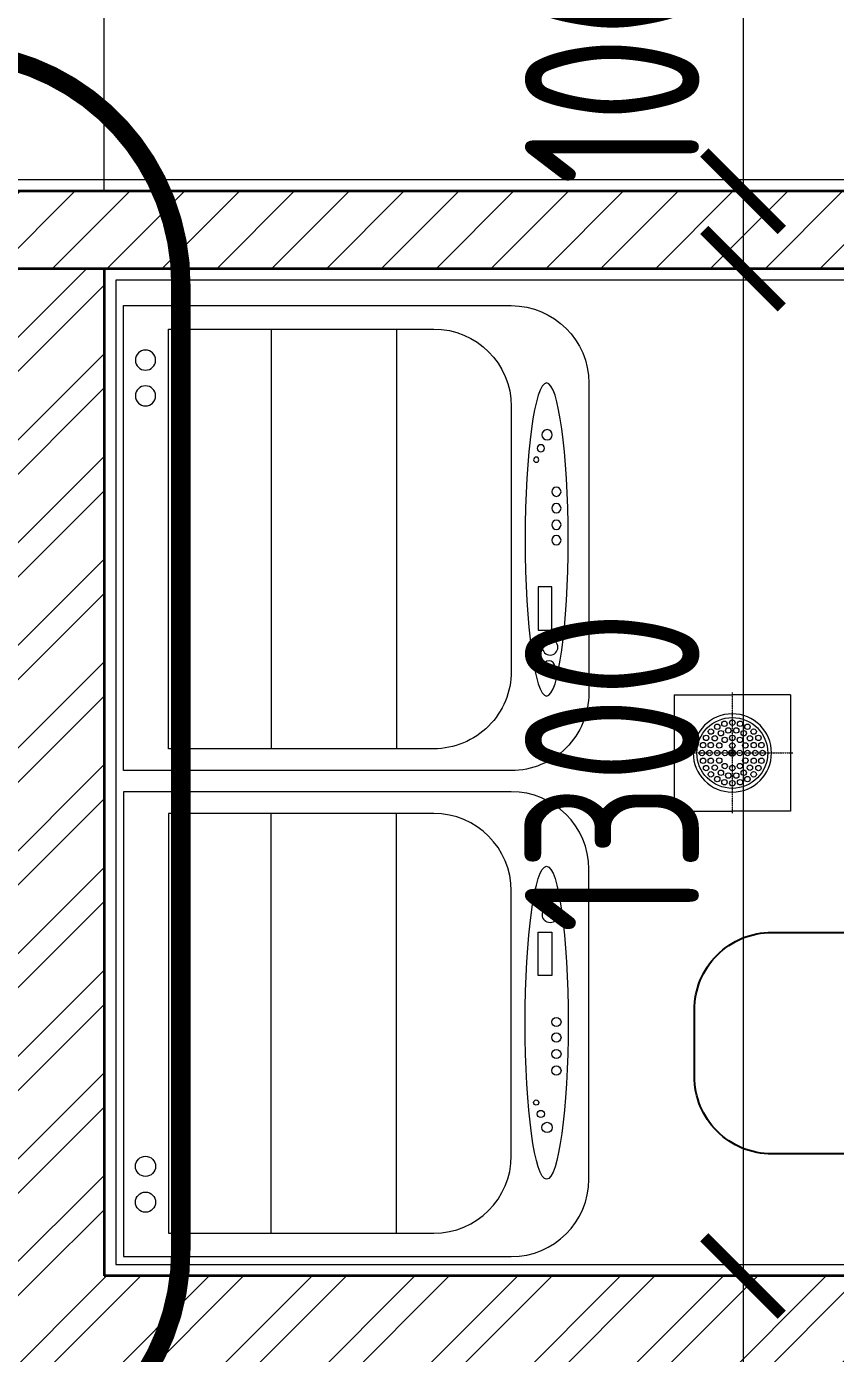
# Model space of a CAD drawing. Header units: millimetres. Extents: x -8913 to 62688, y -13000 to 43000.
# Drawn here: x 5350 to 6393, y 20600 to 22313 of the extents above; entities that cross this region are included whole.
import ezdxf
from ezdxf.enums import TextEntityAlignment as Align
from ezdxf.xclip import XClip

# ---------------------------------------------------------------- set-up
doc = ezdxf.new("R2010")
doc.units = ezdxf.units.MM
doc.header["$MEASUREMENT"] = 0
doc.header["$XCLIPFRAME"] = 0
doc.header["$PDMODE"] = 1
doc.linetypes.add('HIDDEN', pattern=[0.375, 0.25, -0.125])
doc.linetypes.add('HIDDEN2', pattern=[4.7625, 3.175, -1.5875])
for name, color, linetype, lineweight in [('07--DIM-2', 2, 'Continuous', 25), ('08--DETREF', 7, 'Continuous', 25), ('08--SECTREF-1', 2, 'Continuous', 25), ('08--SECTREF-2', 4, 'Continuous', 35), ('08--SPACENUMBER', 2, 'Continuous', 25), ('08--SPACEREF', 3, 'Continuous', 25), ('1735 X DT-5BR-GFP$0$F--BLOCKWALL-3--HOLLOW', 3, 'Continuous', 35), ('1735 X DT-5BR-GFP$0$F--BLOCKWALL-3--SOLID', 3, 'Continuous', 35), ('1735 X DT-5BR-GFP$0$F--BLOCKWALL-HATCH--HOLLOW', 251, 'Continuous', 13), ('1735 X DT-5BR-GFP$0$F--BLOCKWALL-HATCH--SOLID', 251, 'Continuous', 13), ('1735 X DT-5BR-GFP$0$M--PLASTER-0', 8, 'Continuous', 9), ('1735 X DT-5BR-GFP$0$N--FIXTURE-1', 9, 'Continuous', 18), ('1735 X DT-5BR-GFP-Ext$0$A-HATCH ID PAVING', 251, 'Continuous', 0), ('N--DRAINPOINT', 251, 'Continuous', 18), ('Z--X-REF', 7, 'Continuous', 0)]:
    doc.layers.add(name, color=color, linetype=linetype, lineweight=lineweight)
doc.layers.add('08--SPACENUMBER-1', color=8, linetype='Continuous')
doc.styles.add('ISO', font='isocp2.shx', dxfattribs={"width": 0.8})
doc.dimstyles.new('1-100_AR', dxfattribs={"dimtxt": 225, "dimasz": 100, "dimexe": 100, "dimexo": 100, "dimgap": 0, "dimtad": 0, "dimdec": 0, "dimzin": 12, "dimdsep": 46, "dimtxsty": 'ISO', "dimblk": 'ARCHTICK', "dimcen": 100, "dimdle": 100, "dimclrd": 8, "dimclre": 9, "dimclrt": 2, "dimadec": 0, "dimazin": 0, "dimtfac": 1, "dimtdec": 0, "dimtmove": 0, "dimatfit": 2, "dimldrblk": 'ARCHTICK', "dimfxl": 1, "dimtvp": 0.75, "dimtolj": 1, "dimtzin": 12, "dimlwd": 9, "dimlwe": 9, "dimarcsym": 0})

# ---------------------------------------------------------------- blocks, each defined once
blk = doc.blocks.new('1735 X DT-5BR-GFP$0$WM')
at = {"ltscale": 300}
for p, q in [((0, 0), (0, -0.5)), ((0.6, 0), (0, 0)), ((0.6, -0.5), (0.6, 0)), ((0.5719, -0.058), (0.0302, -0.058)), ((0.0302, -0.058), (0.0302, -0.4)), ((0.5719, -0.4), (0.5719, -0.058)), ((0.0302, -0.1902), (0.5719, -0.1902)), ((0.0302, -0.352), (0.5719, -0.352)), ((0.1302, -0.5), (0.4719, -0.5)), ((0.3629, -0.5347), (0.4189, -0.5347)), ((0.3629, -0.5521), (0.3629, -0.5347)), ((0.4189, -0.5347), (0.4189, -0.5521)), ((0.4189, -0.5521), (0.3629, -0.5521)), ((0.1, -0.6), (0.5, -0.6))]:
    blk.add_line(p, q, dxfattribs=at)
for centre, radius in [((0.0703, -0.0284), 0.013), ((0.1165, -0.0284), 0.013), ((0.1988, -0.5321), 0.00333), ((0.1667, -0.5461), 0.00667), ((0.1841, -0.5381), 0.00467), ((0.4409, -0.5501), 0.01), ((0.4656, -0.5487), 0.00733), ((0.2401, -0.5581), 0.006), ((0.2615, -0.5581), 0.006), ((0.2828, -0.5581), 0.006), ((0.3028, -0.5581), 0.006)]:
    blk.add_circle(centre, radius, dxfattribs=at)
for centre, start, end in [((0.1302, -0.4), 180, 270), ((0.4719, -0.4), 270, 0), ((0.1, -0.5), 180, 270), ((0.5, -0.5), 270, 0)]:
    blk.add_arc(centre, 0.1, start, end, dxfattribs=at)
blk.add_ellipse((0.3018, -0.5456), major_axis=(0.202, 0), ratio=0.137115, dxfattribs=at)
blk = doc.blocks.new('1735 X DT-5BR-GFP')
at = {"layer": '1735 X DT-5BR-GFP$0$F--BLOCKWALL-HATCH--HOLLOW'}
h = blk.add_hatch(dxfattribs=at)
h.set_pattern_fill('ANSI32', color=256, scale=250, style=0)
h.paths.add_polyline_path([(5450, 22000), (5250, 22000), (5250, 20700), (5450, 20700)])
h = blk.add_hatch(dxfattribs=at)
h.set_pattern_fill('ANSI32', color=256, scale=250, style=0)
h.paths.add_polyline_path([(7450, 19800), (7450, 21100), (7250, 21100), (7250, 20700), (3250, 20700), (3250, 20500), (7250, 20500), (7250, 19800)])
at = {"layer": '1735 X DT-5BR-GFP$0$F--BLOCKWALL-HATCH--SOLID'}
h = blk.add_hatch(dxfattribs=at)
h.set_pattern_fill('ANSI31', color=256, scale=400, style=0)
h.paths.add_polyline_path([(7250, 22100), (4150, 22100), (4150, 22000), (7250, 22000)])
at = {"layer": '1735 X DT-5BR-GFP$0$F--BLOCKWALL-3--HOLLOW'}
for p in [(5450, 22000), (7250, 20700)]:
    blk.add_line(p, (5450, 20700), dxfattribs=at)
at = {"layer": '1735 X DT-5BR-GFP$0$F--BLOCKWALL-3--SOLID'}
for p, q in [((7250, 22100), (4150, 22100)), ((7250, 22000), (4150, 22000))]:
    blk.add_line(p, q, dxfattribs=at)
at = {"layer": '1735 X DT-5BR-GFP$0$M--PLASTER-0'}
for points in [[(4150, 22115), (7235, 22115), (7235, 24235), (3265, 24235), (3265, 24075)], [(7250, 21900), (7235, 21900), (7235, 21985), (5465, 21985), (5465, 20715), (7235, 20715), (7235, 21100), (7250, 21100)]]:
    blk.add_lwpolyline(points, dxfattribs=at)
at = {"layer": '1735 X DT-5BR-GFP$0$N--FIXTURE-1', "zscale": 999.9999999999959}
for p, xscale, yscale, rotation in [((5475, 21952.3), -999.9999999999964, 999.9999999999964, 90.00000836003467), ((5475, 20725), 999.9999999999959, 999.9999999999959, 89.99999163996536)]:
    blk.add_blockref('1735 X DT-5BR-GFP$0$WM', p, dxfattribs=dict(at, xscale=xscale, yscale=yscale, rotation=rotation))
blk = doc.blocks.new('_ArchTick')
at = {"color": 0, "const_width": 0.15}
blk.add_lwpolyline([(-0.5, -0.5), (0.5, 0.5)], dxfattribs=at)
blk = doc.blocks.new('*D9')
at = {"layer": '07--DIM-2', "color": 8, "lineweight": 9, "transparency": 16777216}
blk.add_line((6273.8, 24350), (6273.8, 22000), dxfattribs=at)
at = {"layer": '07--DIM-2', "color": 9, "lineweight": 9, "transparency": 16777216}
for p, q in [((6250, 24250), (6173.8, 24250)), ((6250, 22100), (6173.8, 22100))]:
    blk.add_line(p, q, dxfattribs=at)
at = {"layer": 'Defpoints', "color": 0, "transparency": 16777216}
for p in [(6350, 24250), (6273.8, 22100), (6350, 22100)]:
    blk.add_point(p, dxfattribs=at)
at = {"layer": '07--DIM-2', "color": 8, "lineweight": 9, "transparency": 16777216, "xscale": 100, "yscale": 100, "zscale": 100}
for p, rotation in [((6273.8, 24250), 90), ((6273.8, 22100), 270)]:
    blk.add_blockref('_ArchTick', p, dxfattribs=dict(at, rotation=rotation))
at = {"layer": '07--DIM-2', "color": 2, "transparency": 16777216, "insert": (6105, 23175), "char_height": 225, "attachment_point": 5, "rotation": 90, "style": 'ISO'}
blk.add_mtext('\\A1;2150', dxfattribs=at)
blk = doc.blocks.new('*D10')
at = {"layer": '07--DIM-2', "color": 8, "lineweight": 9, "transparency": 16777216}
blk.add_line((6273.8, 22200), (6273.8, 21900), dxfattribs=at)
at = {"layer": '07--DIM-2', "color": 9, "lineweight": 9, "transparency": 16777216}
for p, q in [((6250, 22100), (6173.8, 22100)), ((6255.3, 22000), (6173.8, 22000))]:
    blk.add_line(p, q, dxfattribs=at)
at = {"layer": 'Defpoints', "color": 0, "transparency": 16777216}
for p in [(6350, 22100), (6273.8, 22000), (6355.3, 22000)]:
    blk.add_point(p, dxfattribs=at)
at = {"layer": '07--DIM-2', "color": 8, "lineweight": 9, "transparency": 16777216, "xscale": 100, "yscale": 100, "zscale": 100}
for p, rotation in [((6273.8, 22100), 90), ((6273.8, 22000), 270)]:
    blk.add_blockref('_ArchTick', p, dxfattribs=dict(at, rotation=rotation))
at = {"layer": '07--DIM-2', "color": 2, "transparency": 16777216, "insert": (6105.1, 22259.1), "char_height": 225, "attachment_point": 5, "rotation": 90, "style": 'ISO'}
blk.add_mtext('\\A1;100', dxfattribs=at)
blk = doc.blocks.new('*D11')
at = {"layer": '07--DIM-2', "color": 8, "lineweight": 9, "transparency": 16777216}
blk.add_line((6273.8, 22100), (6273.8, 20600), dxfattribs=at)
at = {"layer": '07--DIM-2', "color": 9, "lineweight": 9, "transparency": 16777216}
for p, q in [((6255.3, 22000), (6173.8, 22000)), ((6192.7, 20700), (6173.8, 20700))]:
    blk.add_line(p, q, dxfattribs=at)
at = {"layer": 'Defpoints', "color": 0, "transparency": 16777216}
for p in [(6355.3, 22000), (6273.8, 20700), (6292.7, 20700)]:
    blk.add_point(p, dxfattribs=at)
at = {"layer": '07--DIM-2', "color": 8, "lineweight": 9, "transparency": 16777216, "xscale": 100, "yscale": 100, "zscale": 100}
for p, rotation in [((6273.8, 22000), 90), ((6273.8, 20700), 270)]:
    blk.add_blockref('_ArchTick', p, dxfattribs=dict(at, rotation=rotation))
at = {"layer": '07--DIM-2', "color": 2, "transparency": 16777216, "insert": (6105.1, 21350), "char_height": 225, "attachment_point": 5, "rotation": 90, "style": 'ISO'}
blk.add_mtext('\\A1;1300', dxfattribs=at)
blk = doc.blocks.new('*D12')
at = {"layer": '07--DIM-2', "color": 8, "lineweight": 9, "transparency": 16777216}
blk.add_line((6273.8, 20800), (6273.8, 20400), dxfattribs=at)
at = {"layer": '07--DIM-2', "color": 9, "lineweight": 9, "transparency": 16777216}
for p, q in [((6192.7, 20700), (6173.8, 20700)), ((6257.9, 20500), (6173.8, 20500))]:
    blk.add_line(p, q, dxfattribs=at)
at = {"layer": 'Defpoints', "color": 0, "transparency": 16777216}
for p in [(6292.7, 20700), (6273.8, 20500), (6357.9, 20500)]:
    blk.add_point(p, dxfattribs=at)
at = {"layer": '07--DIM-2', "color": 8, "lineweight": 9, "transparency": 16777216, "xscale": 100, "yscale": 100, "zscale": 100}
for p, rotation in [((6273.8, 20700), 90), ((6273.8, 20500), 270)]:
    blk.add_blockref('_ArchTick', p, dxfattribs=dict(at, rotation=rotation))
at = {"layer": '07--DIM-2', "color": 2, "transparency": 16777216, "insert": (6105, 20269.5), "char_height": 225, "attachment_point": 5, "rotation": 90, "style": 'ISO'}
blk.add_mtext('\\A1;200', dxfattribs=at)
blk = doc.blocks.new('FGRTGR')
at = {"layer": '08--SPACENUMBER-1'}
blk.add_lwpolyline([(-400, 340.8), (400, 340.8, -0.414214), (500, 240.8), (500.2, 154.9, -0.414214), (400.2, 54.9), (-400, 54.9, -0.414214), (-500, 154.9), (-500, 240.8, -0.414214)], format="xyb", close=True, dxfattribs=at)
at = {"layer": '08--SPACENUMBER', "style": 'ISO', "width": 0.7, "flags": 4}
blk.add_attdef('01', text='', height=175, dxfattribs=at).set_placement((0.5, 212.4), align=Align.MIDDLE)
at = {"layer": '08--SPACEREF', "style": 'ISO', "width": 0.7, "flags": 4}
for p in [(1.4, 839.9), (1.4, 475)]:
    blk.add_attdef('S', text='', height=200, dxfattribs=at).set_placement(p, align=Align.CENTER)
blk = doc.blocks.new('*D192')
at = {"layer": '07--DIM-2', "color": 9, "lineweight": 9, "transparency": 16777216}
for p, q in [((5250, 22100), (5250, 22483.7)), ((5450, 22100), (5450, 22483.7))]:
    blk.add_line(p, q, dxfattribs=at)
at = {"layer": '07--DIM-2', "color": 8, "lineweight": 9, "transparency": 16777216}
for p, q in [((5150, 22383.7), (5450, 22383.7)), ((5450, 22383.7), (5878.7, 22383.7))]:
    blk.add_line(p, q, dxfattribs=at)
at = {"layer": 'Defpoints', "color": 0, "transparency": 16777216}
for p in [(5450, 22383.7), (5250, 22000), (5450, 22000)]:
    blk.add_point(p, dxfattribs=at)
at = {"layer": '07--DIM-2', "color": 8, "lineweight": 9, "transparency": 16777216, "xscale": 100, "yscale": 100, "zscale": 100, "rotation": 180}
blk.add_blockref('_ArchTick', (5250, 22383.7), dxfattribs=at)
at = {"layer": '07--DIM-2', "color": 8, "lineweight": 9, "transparency": 16777216, "xscale": 100, "yscale": 100, "zscale": 100}
blk.add_blockref('_ArchTick', (5450, 22383.7), dxfattribs=at)
at = {"layer": '07--DIM-2', "color": 2, "transparency": 16777216, "insert": (5714.4, 22552.5), "char_height": 225, "attachment_point": 5, "style": 'ISO'}
blk.add_mtext('\\A1;200', dxfattribs=at)
blk = doc.blocks.new('*D193')
at = {"layer": '07--DIM-2', "color": 9, "lineweight": 9, "transparency": 16777216}
for p, q in [((5450, 22100), (5450, 22483.7)), ((7250, 22200), (7250, 22483.7))]:
    blk.add_line(p, q, dxfattribs=at)
at = {"layer": '07--DIM-2', "color": 8, "lineweight": 9, "transparency": 16777216}
blk.add_line((5350, 22383.7), (7350, 22383.7), dxfattribs=at)
at = {"layer": 'Defpoints', "color": 0, "transparency": 16777216}
for p in [(7250, 22383.7), (7250, 22100), (5450, 22000)]:
    blk.add_point(p, dxfattribs=at)
at = {"layer": '07--DIM-2', "color": 8, "lineweight": 9, "transparency": 16777216, "xscale": 100, "yscale": 100, "zscale": 100, "rotation": 180}
blk.add_blockref('_ArchTick', (5450, 22383.7), dxfattribs=at)
at = {"layer": '07--DIM-2', "color": 8, "lineweight": 9, "transparency": 16777216, "xscale": 100, "yscale": 100, "zscale": 100}
blk.add_blockref('_ArchTick', (7250, 22383.7), dxfattribs=at)
at = {"layer": '07--DIM-2', "color": 2, "transparency": 16777216, "insert": (6350, 22552.4), "char_height": 225, "attachment_point": 5, "style": 'ISO'}
blk.add_mtext('\\A1;1800', dxfattribs=at)
blk = doc.blocks.new('*U208')
at = {"layer": '08--DETREF', "color": 251, "linetype": 'HIDDEN2', "ltscale": 100, "const_width": 35}
blk.add_lwpolyline([(-179276, 57557.9, -0.414214), (-179696, 57137.9), (-182667.5, 57137.9, -0.414214), (-183087.5, 57557.9), (-183087.5, 59302.9, -0.414214), (-182667.5, 59722.9), (-179696, 59722.9, -0.414214), (-179276, 59302.9)], format="xyb", close=True, dxfattribs=at)
at = {"layer": '08--SECTREF-1', "style": 'ISO', "width": 0.8, "flags": 4}
blk.add_attdef('DRG-NO', text='', height=250, dxfattribs=at).set_placement((-184474.3, 59953.7), align=Align.MIDDLE_CENTER)
at = {"layer": '08--SECTREF-2', "style": 'ISO', "width": 0.8, "flags": 4}
blk.add_attdef('SECTION', text='', height=350, dxfattribs=at).set_placement((-184474.3, 60374.4), align=Align.MIDDLE_CENTER)
blk = doc.blocks.new('1735 X DT-5BR-GFP-Ext')
at = {"layer": '1735 X DT-5BR-GFP-Ext$0$A-HATCH ID PAVING'}
h = blk.add_hatch(dxfattribs=at)
h.set_pattern_fill('AR-HBONE', color=253, scale=25)
h.paths.add_polyline_path([(2100, 19999.6), (3000, 19999.6), (3000, 24500), (7500, 24500), (7500, 22800), (10400, 22800), (15000, 22800), (15000, 6450), (10000, 6450), (10000, 5850), (7500, 5850), (7500, 8000), (3000, 8000), (2999.9, 15300), (2450, 15300), (2450, 16500), (3000, 16500), (3000, 18600), (2100, 18600)], flags=16)
h.paths.add_polyline_path([(1799.8, 23300), (200, 23300), (200, 14350), (1950, 14350), (1950, 6399.7), (6400, 6400), (6400, 200), (7350, 200), (9650, 200), (10000, 200), (10000, 4650), (15000, 4650), (15000, 299.8), (15500, 299.8), (15875, 299.9), (17450, 299.8), (17450, 1606.8), (16050, 1606.8), (16050, 23850), (8550, 23850), (8550, 25550), (2950, 25550), (2950, 26700), (2900, 26700), (2900, 26800), (2000, 26800), (2000, 26700), (2000, 26700), (1950, 26700), (1950, 23300.1)])
blk = doc.blocks.new('FD_150x150')
at = {"layer": 'N--DRAINPOINT', "ltscale": 5}
for p, q in [((-26044.7, 12844.1), (-26044.7, 12694.1)), ((-26044.7, 12844.1), (-25969.7, 12844.1)), ((-25894.7, 12844.1), (-25894.7, 12694.1)), ((-26020.2, 12770.4), (-26020.2, 12770.4)), ((-25971.9, 12769.6), (-25971.2, 12769.6)), ((-25971.9, 12769.6), (-25971.9, 12768.6)), ((-25971.9, 12768.6), (-25971.2, 12768.6)), ((-25970.2, 12771.3), (-25970.2, 12770.6)), ((-25970.2, 12771.3), (-25969.7, 12771.3)), ((-25970.2, 12767.6), (-25970.2, 12766.9)), ((-25970.2, 12766.9), (-25969.7, 12766.9)), ((-25969.2, 12771.3), (-25969.7, 12771.3)), ((-25969.2, 12766.9), (-25969.7, 12766.9)), ((-25969.2, 12771.3), (-25969.2, 12770.6)), ((-25969.2, 12767.6), (-25969.2, 12766.9)), ((-25967.5, 12769.6), (-25968.2, 12769.6)), ((-25967.5, 12768.6), (-25968.2, 12768.6)), ((-25967.5, 12769.6), (-25967.5, 12768.6)), ((-25919.2, 12769.1), (-25919.2, 12769.1)), ((-25894.7, 12694.1), (-25969.7, 12694.1)), ((-25917.2, 12694.1), (-25917.2, 12694.1))]:
    blk.add_line(p, q, dxfattribs=at)
at = {"layer": 'N--DRAINPOINT', "linetype": 'HIDDEN'}
for p, q in [((-25969.7, 12847.1), (-25969.7, 12691.1)), ((-26047.7, 12769.1), (-25891.7, 12769.1))]:
    blk.add_line(p, q, dxfattribs=at)
at = {"layer": 'N--DRAINPOINT', "ltscale": 0.1}
for p, q in [((-25894.7, 12844.1), (-25969.7, 12844.1)), ((-25917.2, 12844.1), (-25917.2, 12844.1)), ((-26044.7, 12716.6), (-26044.7, 12716.6)), ((-25894.7, 12716.6), (-25894.7, 12716.6)), ((-26044.7, 12694.1), (-25969.7, 12694.1))]:
    blk.add_line(p, q, dxfattribs=at)
at = {"layer": 'N--DRAINPOINT', "ltscale": 5}
for points, knots in [([(-25969.7, 12819.6), (-25997.6, 12819.6), (-26020.2, 12797), (-26020.2, 12769.1), (-26020.2, 12741.2), (-25997.6, 12718.6), (-25969.7, 12718.6)], [0, 0, 0, 0, 1, 1, 1, 2, 2, 2, 2]), ([(-26015.4, 12769.1), (-26015.4, 12743.9), (-25995, 12723.4), (-25969.7, 12723.4), (-25944.5, 12723.4), (-25924, 12743.9), (-25924, 12769.1), (-25924, 12794.3), (-25944.5, 12814.8), (-25969.7, 12814.8), (-25995, 12814.8), (-26015.4, 12794.3), (-26015.4, 12769.1), (-26015.4, 12769.1), (-26015.4, 12769.1), (-26015.4, 12769.1)], [0, 0, 0, 0, 1, 1, 1, 2, 2, 2, 3, 3, 3, 4, 4, 4, 5, 5, 5, 5]), ([(-25983.3, 12806.8), (-25983.3, 12804.8), (-25981.8, 12803.3), (-25979.8, 12803.3), (-25977.9, 12803.3), (-25976.3, 12804.8), (-25976.3, 12806.8), (-25976.3, 12808.7), (-25977.9, 12810.3), (-25979.8, 12810.3), (-25981.8, 12810.3), (-25983.3, 12808.7), (-25983.3, 12806.8), (-25983.3, 12806.8), (-25983.3, 12806.8), (-25983.3, 12806.8)], [0, 0, 0, 0, 1, 1, 1, 2, 2, 2, 3, 3, 3, 4, 4, 4, 5, 5, 5, 5]), ([(-25973.2, 12808.1), (-25973.2, 12806.2), (-25971.7, 12804.6), (-25969.7, 12804.6), (-25967.8, 12804.6), (-25966.2, 12806.2), (-25966.2, 12808.1), (-25966.2, 12810), (-25967.8, 12811.6), (-25969.7, 12811.6), (-25971.7, 12811.6), (-25973.2, 12810), (-25973.2, 12808.1), (-25973.2, 12808.1), (-25973.2, 12808.1), (-25973.2, 12808.1)], [0, 0, 0, 0, 1, 1, 1, 2, 2, 2, 3, 3, 3, 4, 4, 4, 5, 5, 5, 5]), ([(-25969.7, 12718.6), (-25941.8, 12718.6), (-25919.2, 12741.2), (-25919.2, 12769.1), (-25919.2, 12797), (-25941.8, 12819.6), (-25969.7, 12819.6)], [0, 0, 0, 0, 1, 1, 1, 2, 2, 2, 2]), ([(-25963.1, 12806.8), (-25963.1, 12804.8), (-25961.6, 12803.3), (-25959.6, 12803.3), (-25957.7, 12803.3), (-25956.1, 12804.8), (-25956.1, 12806.8), (-25956.1, 12808.7), (-25957.7, 12810.3), (-25959.6, 12810.3), (-25961.6, 12810.3), (-25963.1, 12808.7), (-25963.1, 12806.8), (-25963.1, 12806.8), (-25963.1, 12806.8), (-25963.1, 12806.8)], [0, 0, 0, 0, 1, 1, 1, 2, 2, 2, 3, 3, 3, 4, 4, 4, 5, 5, 5, 5]), ([(-26000.8, 12796.7), (-26000.8, 12794.7), (-25999.2, 12793.2), (-25997.3, 12793.2), (-25995.4, 12793.2), (-25993.8, 12794.7), (-25993.8, 12796.7), (-25993.8, 12798.6), (-25995.4, 12800.2), (-25997.3, 12800.2), (-25999.2, 12800.2), (-26000.8, 12798.6), (-26000.8, 12796.7), (-26000.8, 12796.7), (-26000.8, 12796.7), (-26000.8, 12796.7)], [0, 0, 0, 0, 1, 1, 1, 2, 2, 2, 3, 3, 3, 4, 4, 4, 5, 5, 5, 5]), ([(-25992.7, 12802.9), (-25992.7, 12800.9), (-25991.2, 12799.4), (-25989.2, 12799.4), (-25987.3, 12799.4), (-25985.7, 12800.9), (-25985.7, 12802.9), (-25985.7, 12804.8), (-25987.3, 12806.4), (-25989.2, 12806.4), (-25991.2, 12806.4), (-25992.7, 12804.8), (-25992.7, 12802.9), (-25992.7, 12802.9), (-25992.7, 12802.9), (-25992.7, 12802.9)], [0, 0, 0, 0, 1, 1, 1, 2, 2, 2, 3, 3, 3, 4, 4, 4, 5, 5, 5, 5]), ([(-25988, 12794.6), (-25988, 12792.7), (-25986.4, 12791.1), (-25984.5, 12791.1), (-25982.6, 12791.1), (-25981, 12792.7), (-25981, 12794.6), (-25981, 12796.6), (-25982.6, 12798.1), (-25984.5, 12798.1), (-25986.4, 12798.1), (-25988, 12796.6), (-25988, 12794.6), (-25988, 12794.6), (-25988, 12794.6), (-25988, 12794.6)], [0, 0, 0, 0, 1, 1, 1, 2, 2, 2, 3, 3, 3, 4, 4, 4, 5, 5, 5, 5]), ([(-25978.4, 12798.1), (-25978.4, 12796.2), (-25976.8, 12794.6), (-25974.9, 12794.6), (-25972.9, 12794.6), (-25971.4, 12796.2), (-25971.4, 12798.1), (-25971.4, 12800.1), (-25972.9, 12801.6), (-25974.9, 12801.6), (-25976.8, 12801.6), (-25978.4, 12800.1), (-25978.4, 12798.1), (-25978.4, 12798.1), (-25978.4, 12798.1), (-25978.4, 12798.1)], [0, 0, 0, 0, 1, 1, 1, 2, 2, 2, 3, 3, 3, 4, 4, 4, 5, 5, 5, 5]), ([(-25968.1, 12798.1), (-25968.1, 12796.2), (-25966.5, 12794.6), (-25964.6, 12794.6), (-25962.7, 12794.6), (-25961.1, 12796.2), (-25961.1, 12798.1), (-25961.1, 12800.1), (-25962.7, 12801.6), (-25964.6, 12801.6), (-25966.5, 12801.6), (-25968.1, 12800.1), (-25968.1, 12798.1), (-25968.1, 12798.1), (-25968.1, 12798.1), (-25968.1, 12798.1)], [0, 0, 0, 0, 1, 1, 1, 2, 2, 2, 3, 3, 3, 4, 4, 4, 5, 5, 5, 5]), ([(-25958.5, 12794.6), (-25958.5, 12792.7), (-25956.9, 12791.1), (-25955, 12791.1), (-25953.1, 12791.1), (-25951.5, 12792.7), (-25951.5, 12794.6), (-25951.5, 12796.6), (-25953.1, 12798.1), (-25955, 12798.1), (-25956.9, 12798.1), (-25958.5, 12796.6), (-25958.5, 12794.6), (-25958.5, 12794.6), (-25958.5, 12794.6), (-25958.5, 12794.6)], [0, 0, 0, 0, 1, 1, 1, 2, 2, 2, 3, 3, 3, 4, 4, 4, 5, 5, 5, 5]), ([(-25953.7, 12802.9), (-25953.7, 12800.9), (-25952.2, 12799.4), (-25950.2, 12799.4), (-25948.3, 12799.4), (-25946.7, 12800.9), (-25946.7, 12802.9), (-25946.7, 12804.8), (-25948.3, 12806.4), (-25950.2, 12806.4), (-25952.2, 12806.4), (-25953.7, 12804.8), (-25953.7, 12802.9), (-25953.7, 12802.9), (-25953.7, 12802.9), (-25953.7, 12802.9)], [0, 0, 0, 0, 1, 1, 1, 2, 2, 2, 3, 3, 3, 4, 4, 4, 5, 5, 5, 5]), ([(-25945.7, 12796.7), (-25945.7, 12794.7), (-25944.1, 12793.2), (-25942.2, 12793.2), (-25940.2, 12793.2), (-25938.7, 12794.7), (-25938.7, 12796.7), (-25938.7, 12798.6), (-25940.2, 12800.2), (-25942.2, 12800.2), (-25944.1, 12800.2), (-25945.7, 12798.6), (-25945.7, 12796.7), (-25945.7, 12796.7), (-25945.7, 12796.7), (-25945.7, 12796.7)], [0, 0, 0, 0, 1, 1, 1, 2, 2, 2, 3, 3, 3, 4, 4, 4, 5, 5, 5, 5]), ([(-26010.9, 12779.2), (-26010.9, 12777.3), (-26009.3, 12775.7), (-26007.4, 12775.7), (-26005.5, 12775.7), (-26003.9, 12777.3), (-26003.9, 12779.2), (-26003.9, 12781.1), (-26005.5, 12782.7), (-26007.4, 12782.7), (-26009.3, 12782.7), (-26010.9, 12781.1), (-26010.9, 12779.2), (-26010.9, 12779.2), (-26010.9, 12779.2), (-26010.9, 12779.2)], [0, 0, 0, 0, 1, 1, 1, 2, 2, 2, 3, 3, 3, 4, 4, 4, 5, 5, 5, 5]), ([(-26007, 12788.6), (-26007, 12786.7), (-26005.4, 12785.1), (-26003.5, 12785.1), (-26001.6, 12785.1), (-26000, 12786.7), (-26000, 12788.6), (-26000, 12790.5), (-26001.6, 12792.1), (-26003.5, 12792.1), (-26005.4, 12792.1), (-26007, 12790.5), (-26007, 12788.6), (-26007, 12788.6), (-26007, 12788.6), (-26007, 12788.6)], [0, 0, 0, 0, 1, 1, 1, 2, 2, 2, 3, 3, 3, 4, 4, 4, 5, 5, 5, 5]), ([(-26001, 12779.2), (-26001, 12777.3), (-25999.4, 12775.7), (-25997.5, 12775.7), (-25995.5, 12775.7), (-25994, 12777.3), (-25994, 12779.2), (-25994, 12781.1), (-25995.5, 12782.7), (-25997.5, 12782.7), (-25999.4, 12782.7), (-26001, 12781.1), (-26001, 12779.2), (-26001, 12779.2), (-26001, 12779.2), (-26001, 12779.2)], [0, 0, 0, 0, 1, 1, 1, 2, 2, 2, 3, 3, 3, 4, 4, 4, 5, 5, 5, 5]), ([(-25995.8, 12788.1), (-25995.8, 12786.1), (-25994.3, 12784.6), (-25992.3, 12784.6), (-25990.4, 12784.6), (-25988.8, 12786.1), (-25988.8, 12788.1), (-25988.8, 12790), (-25990.4, 12791.6), (-25992.3, 12791.6), (-25994.3, 12791.6), (-25995.8, 12790), (-25995.8, 12788.1), (-25995.8, 12788.1), (-25995.8, 12788.1), (-25995.8, 12788.1)], [0, 0, 0, 0, 1, 1, 1, 2, 2, 2, 3, 3, 3, 4, 4, 4, 5, 5, 5, 5]), ([(-25990.1, 12778.8), (-25990.1, 12776.9), (-25988.6, 12775.3), (-25986.6, 12775.3), (-25984.7, 12775.3), (-25983.1, 12776.9), (-25983.1, 12778.8), (-25983.1, 12780.8), (-25984.7, 12782.3), (-25986.6, 12782.3), (-25988.6, 12782.3), (-25990.1, 12780.8), (-25990.1, 12778.8), (-25990.1, 12778.8), (-25990.1, 12778.8), (-25990.1, 12778.8)], [0, 0, 0, 0, 1, 1, 1, 2, 2, 2, 3, 3, 3, 4, 4, 4, 5, 5, 5, 5]), ([(-25983, 12786), (-25983, 12784.1), (-25981.4, 12782.5), (-25979.5, 12782.5), (-25977.6, 12782.5), (-25976, 12784.1), (-25976, 12786), (-25976, 12787.9), (-25977.6, 12789.5), (-25979.5, 12789.5), (-25981.4, 12789.5), (-25983, 12787.9), (-25983, 12786), (-25983, 12786), (-25983, 12786), (-25983, 12786)], [0, 0, 0, 0, 1, 1, 1, 2, 2, 2, 3, 3, 3, 4, 4, 4, 5, 5, 5, 5]), ([(-25973.2, 12788.6), (-25973.2, 12786.7), (-25971.7, 12785.1), (-25969.7, 12785.1), (-25967.8, 12785.1), (-25966.2, 12786.7), (-25966.2, 12788.6), (-25966.2, 12790.5), (-25967.8, 12792.1), (-25969.7, 12792.1), (-25971.7, 12792.1), (-25973.2, 12790.5), (-25973.2, 12788.6), (-25973.2, 12788.6), (-25973.2, 12788.6), (-25973.2, 12788.6)], [0, 0, 0, 0, 1, 1, 1, 2, 2, 2, 3, 3, 3, 4, 4, 4, 5, 5, 5, 5]), ([(-25973.2, 12778.6), (-25973.2, 12776.7), (-25971.7, 12775.1), (-25969.7, 12775.1), (-25967.8, 12775.1), (-25966.2, 12776.7), (-25966.2, 12778.6), (-25966.2, 12780.5), (-25967.8, 12782.1), (-25969.7, 12782.1), (-25971.7, 12782.1), (-25973.2, 12780.5), (-25973.2, 12778.6), (-25973.2, 12778.6), (-25973.2, 12778.6), (-25973.2, 12778.6)], [0, 0, 0, 0, 1, 1, 1, 2, 2, 2, 3, 3, 3, 4, 4, 4, 5, 5, 5, 5]), ([(-25963.5, 12786), (-25963.5, 12784.1), (-25961.9, 12782.5), (-25960, 12782.5), (-25958.1, 12782.5), (-25956.5, 12784.1), (-25956.5, 12786), (-25956.5, 12787.9), (-25958.1, 12789.5), (-25960, 12789.5), (-25961.9, 12789.5), (-25963.5, 12787.9), (-25963.5, 12786), (-25963.5, 12786), (-25963.5, 12786), (-25963.5, 12786)], [0, 0, 0, 0, 1, 1, 1, 2, 2, 2, 3, 3, 3, 4, 4, 4, 5, 5, 5, 5]), ([(-25956.4, 12778.8), (-25956.4, 12776.9), (-25954.8, 12775.3), (-25952.9, 12775.3), (-25950.9, 12775.3), (-25949.4, 12776.9), (-25949.4, 12778.8), (-25949.4, 12780.8), (-25950.9, 12782.3), (-25952.9, 12782.3), (-25954.8, 12782.3), (-25956.4, 12780.8), (-25956.4, 12778.8), (-25956.4, 12778.8), (-25956.4, 12778.8), (-25956.4, 12778.8)], [0, 0, 0, 0, 1, 1, 1, 2, 2, 2, 3, 3, 3, 4, 4, 4, 5, 5, 5, 5]), ([(-25950.6, 12788.1), (-25950.6, 12786.1), (-25949.1, 12784.6), (-25947.1, 12784.6), (-25945.2, 12784.6), (-25943.6, 12786.1), (-25943.6, 12788.1), (-25943.6, 12790), (-25945.2, 12791.6), (-25947.1, 12791.6), (-25949.1, 12791.6), (-25950.6, 12790), (-25950.6, 12788.1), (-25950.6, 12788.1), (-25950.6, 12788.1), (-25950.6, 12788.1)], [0, 0, 0, 0, 1, 1, 1, 2, 2, 2, 3, 3, 3, 4, 4, 4, 5, 5, 5, 5]), ([(-25945.5, 12779.2), (-25945.5, 12777.3), (-25944, 12775.7), (-25942, 12775.7), (-25940.1, 12775.7), (-25938.5, 12777.3), (-25938.5, 12779.2), (-25938.5, 12781.1), (-25940.1, 12782.7), (-25942, 12782.7), (-25944, 12782.7), (-25945.5, 12781.1), (-25945.5, 12779.2), (-25945.5, 12779.2), (-25945.5, 12779.2), (-25945.5, 12779.2)], [0, 0, 0, 0, 1, 1, 1, 2, 2, 2, 3, 3, 3, 4, 4, 4, 5, 5, 5, 5]), ([(-25939.5, 12788.6), (-25939.5, 12786.7), (-25937.9, 12785.1), (-25936, 12785.1), (-25934, 12785.1), (-25932.5, 12786.7), (-25932.5, 12788.6), (-25932.5, 12790.5), (-25934, 12792.1), (-25936, 12792.1), (-25937.9, 12792.1), (-25939.5, 12790.5), (-25939.5, 12788.6), (-25939.5, 12788.6), (-25939.5, 12788.6), (-25939.5, 12788.6)], [0, 0, 0, 0, 1, 1, 1, 2, 2, 2, 3, 3, 3, 4, 4, 4, 5, 5, 5, 5]), ([(-25935.6, 12779.2), (-25935.6, 12777.3), (-25934, 12775.7), (-25932.1, 12775.7), (-25930.1, 12775.7), (-25928.6, 12777.3), (-25928.6, 12779.2), (-25928.6, 12781.1), (-25930.1, 12782.7), (-25932.1, 12782.7), (-25934, 12782.7), (-25935.6, 12781.1), (-25935.6, 12779.2), (-25935.6, 12779.2), (-25935.6, 12779.2), (-25935.6, 12779.2)], [0, 0, 0, 0, 1, 1, 1, 2, 2, 2, 3, 3, 3, 4, 4, 4, 5, 5, 5, 5]), ([(-26012.2, 12769.1), (-26012.2, 12767.2), (-26010.7, 12765.6), (-26008.7, 12765.6), (-26006.8, 12765.6), (-26005.2, 12767.2), (-26005.2, 12769.1), (-26005.2, 12771), (-26006.8, 12772.6), (-26008.7, 12772.6), (-26010.7, 12772.6), (-26012.2, 12771), (-26012.2, 12769.1), (-26012.2, 12769.1), (-26012.2, 12769.1), (-26012.2, 12769.1)], [0, 0, 0, 0, 1, 1, 1, 2, 2, 2, 3, 3, 3, 4, 4, 4, 5, 5, 5, 5]), ([(-26010.9, 12759), (-26010.9, 12757.1), (-26009.3, 12755.5), (-26007.4, 12755.5), (-26005.5, 12755.5), (-26003.9, 12757.1), (-26003.9, 12759), (-26003.9, 12760.9), (-26005.5, 12762.5), (-26007.4, 12762.5), (-26009.3, 12762.5), (-26010.9, 12760.9), (-26010.9, 12759), (-26010.9, 12759), (-26010.9, 12759), (-26010.9, 12759)], [0, 0, 0, 0, 1, 1, 1, 2, 2, 2, 3, 3, 3, 4, 4, 4, 5, 5, 5, 5]), ([(-26002.7, 12769.1), (-26002.7, 12767.2), (-26001.2, 12765.6), (-25999.2, 12765.6), (-25997.3, 12765.6), (-25995.7, 12767.2), (-25995.7, 12769.1), (-25995.7, 12771), (-25997.3, 12772.6), (-25999.2, 12772.6), (-26001.2, 12772.6), (-26002.7, 12771), (-26002.7, 12769.1), (-26002.7, 12769.1), (-26002.7, 12769.1), (-26002.7, 12769.1)], [0, 0, 0, 0, 1, 1, 1, 2, 2, 2, 3, 3, 3, 4, 4, 4, 5, 5, 5, 5]), ([(-26001, 12759), (-26001, 12757.1), (-25999.4, 12755.5), (-25997.5, 12755.5), (-25995.5, 12755.5), (-25994, 12757.1), (-25994, 12759), (-25994, 12760.9), (-25995.5, 12762.5), (-25997.5, 12762.5), (-25999.4, 12762.5), (-26001, 12760.9), (-26001, 12759), (-26001, 12759), (-26001, 12759), (-26001, 12759)], [0, 0, 0, 0, 1, 1, 1, 2, 2, 2, 3, 3, 3, 4, 4, 4, 5, 5, 5, 5]), ([(-25992.7, 12769.1), (-25992.7, 12767.2), (-25991.2, 12765.6), (-25989.2, 12765.6), (-25987.3, 12765.6), (-25985.7, 12767.2), (-25985.7, 12769.1), (-25985.7, 12771), (-25987.3, 12772.6), (-25989.2, 12772.6), (-25991.2, 12772.6), (-25992.7, 12771), (-25992.7, 12769.1), (-25992.7, 12769.1), (-25992.7, 12769.1), (-25992.7, 12769.1)], [0, 0, 0, 0, 1, 1, 1, 2, 2, 2, 3, 3, 3, 4, 4, 4, 5, 5, 5, 5]), ([(-25990.1, 12759.3), (-25990.1, 12757.4), (-25988.6, 12755.8), (-25986.6, 12755.8), (-25984.7, 12755.8), (-25983.1, 12757.4), (-25983.1, 12759.3), (-25983.1, 12761.3), (-25984.7, 12762.8), (-25986.6, 12762.8), (-25988.6, 12762.8), (-25990.1, 12761.3), (-25990.1, 12759.3), (-25990.1, 12759.3), (-25990.1, 12759.3), (-25990.1, 12759.3)], [0, 0, 0, 0, 1, 1, 1, 2, 2, 2, 3, 3, 3, 4, 4, 4, 5, 5, 5, 5]), ([(-25982.7, 12769.1), (-25982.7, 12767.2), (-25981.2, 12765.6), (-25979.2, 12765.6), (-25977.3, 12765.6), (-25975.7, 12767.2), (-25975.7, 12769.1), (-25975.7, 12771), (-25977.3, 12772.6), (-25979.2, 12772.6), (-25981.2, 12772.6), (-25982.7, 12771), (-25982.7, 12769.1), (-25982.7, 12769.1), (-25982.7, 12769.1), (-25982.7, 12769.1)], [0, 0, 0, 0, 1, 1, 1, 2, 2, 2, 3, 3, 3, 4, 4, 4, 5, 5, 5, 5]), ([(-25974, 12769.1), (-25974, 12766.8), (-25972.1, 12764.8), (-25969.7, 12764.8), (-25967.4, 12764.8), (-25965.5, 12766.8), (-25965.5, 12769.1), (-25965.5, 12771.4), (-25967.4, 12773.3), (-25969.7, 12773.3), (-25972.1, 12773.3), (-25974, 12771.4), (-25974, 12769.1), (-25974, 12769.1), (-25974, 12769.1), (-25974, 12769.1)], [0, 0, 0, 0, 1, 1, 1, 2, 2, 2, 3, 3, 3, 4, 4, 4, 5, 5, 5, 5]), ([(-25973.7, 12769.1), (-25973.7, 12766.9), (-25971.9, 12765.1), (-25969.7, 12765.1), (-25967.5, 12765.1), (-25965.7, 12766.9), (-25965.7, 12769.1), (-25965.7, 12771.3), (-25967.5, 12773.1), (-25969.7, 12773.1), (-25971.9, 12773.1), (-25973.7, 12771.3), (-25973.7, 12769.1), (-25973.7, 12769.1), (-25973.7, 12769.1), (-25973.7, 12769.1)], [0, 0, 0, 0, 1, 1, 1, 2, 2, 2, 3, 3, 3, 4, 4, 4, 5, 5, 5, 5]), ([(-25963.7, 12769.1), (-25963.7, 12767.2), (-25962.2, 12765.6), (-25960.2, 12765.6), (-25958.3, 12765.6), (-25956.7, 12767.2), (-25956.7, 12769.1), (-25956.7, 12771), (-25958.3, 12772.6), (-25960.2, 12772.6), (-25962.2, 12772.6), (-25963.7, 12771), (-25963.7, 12769.1), (-25963.7, 12769.1), (-25963.7, 12769.1), (-25963.7, 12769.1)], [0, 0, 0, 0, 1, 1, 1, 2, 2, 2, 3, 3, 3, 4, 4, 4, 5, 5, 5, 5]), ([(-25956.4, 12759.3), (-25956.4, 12757.4), (-25954.8, 12755.8), (-25952.9, 12755.8), (-25950.9, 12755.8), (-25949.4, 12757.4), (-25949.4, 12759.3), (-25949.4, 12761.3), (-25950.9, 12762.8), (-25952.9, 12762.8), (-25954.8, 12762.8), (-25956.4, 12761.3), (-25956.4, 12759.3), (-25956.4, 12759.3), (-25956.4, 12759.3), (-25956.4, 12759.3)], [0, 0, 0, 0, 1, 1, 1, 2, 2, 2, 3, 3, 3, 4, 4, 4, 5, 5, 5, 5]), ([(-25953.7, 12769.1), (-25953.7, 12767.2), (-25952.2, 12765.6), (-25950.2, 12765.6), (-25948.3, 12765.6), (-25946.7, 12767.2), (-25946.7, 12769.1), (-25946.7, 12771), (-25948.3, 12772.6), (-25950.2, 12772.6), (-25952.2, 12772.6), (-25953.7, 12771), (-25953.7, 12769.1), (-25953.7, 12769.1), (-25953.7, 12769.1), (-25953.7, 12769.1)], [0, 0, 0, 0, 1, 1, 1, 2, 2, 2, 3, 3, 3, 4, 4, 4, 5, 5, 5, 5]), ([(-25945.5, 12759), (-25945.5, 12757.1), (-25944, 12755.5), (-25942, 12755.5), (-25940.1, 12755.5), (-25938.5, 12757.1), (-25938.5, 12759), (-25938.5, 12760.9), (-25940.1, 12762.5), (-25942, 12762.5), (-25944, 12762.5), (-25945.5, 12760.9), (-25945.5, 12759), (-25945.5, 12759), (-25945.5, 12759), (-25945.5, 12759)], [0, 0, 0, 0, 1, 1, 1, 2, 2, 2, 3, 3, 3, 4, 4, 4, 5, 5, 5, 5]), ([(-25943.7, 12769.1), (-25943.7, 12767.2), (-25942.2, 12765.6), (-25940.2, 12765.6), (-25938.3, 12765.6), (-25936.7, 12767.2), (-25936.7, 12769.1), (-25936.7, 12771), (-25938.3, 12772.6), (-25940.2, 12772.6), (-25942.2, 12772.6), (-25943.7, 12771), (-25943.7, 12769.1), (-25943.7, 12769.1), (-25943.7, 12769.1), (-25943.7, 12769.1)], [0, 0, 0, 0, 1, 1, 1, 2, 2, 2, 3, 3, 3, 4, 4, 4, 5, 5, 5, 5]), ([(-25935.6, 12759), (-25935.6, 12757.1), (-25934, 12755.5), (-25932.1, 12755.5), (-25930.1, 12755.5), (-25928.6, 12757.1), (-25928.6, 12759), (-25928.6, 12760.9), (-25930.1, 12762.5), (-25932.1, 12762.5), (-25934, 12762.5), (-25935.6, 12760.9), (-25935.6, 12759), (-25935.6, 12759), (-25935.6, 12759), (-25935.6, 12759)], [0, 0, 0, 0, 1, 1, 1, 2, 2, 2, 3, 3, 3, 4, 4, 4, 5, 5, 5, 5]), ([(-25934.2, 12769.1), (-25934.2, 12767.2), (-25932.7, 12765.6), (-25930.7, 12765.6), (-25928.8, 12765.6), (-25927.2, 12767.2), (-25927.2, 12769.1), (-25927.2, 12771), (-25928.8, 12772.6), (-25930.7, 12772.6), (-25932.7, 12772.6), (-25934.2, 12771), (-25934.2, 12769.1), (-25934.2, 12769.1), (-25934.2, 12769.1), (-25934.2, 12769.1)], [0, 0, 0, 0, 1, 1, 1, 2, 2, 2, 3, 3, 3, 4, 4, 4, 5, 5, 5, 5]), ([(-26007, 12749.6), (-26007, 12747.7), (-26005.4, 12746.1), (-26003.5, 12746.1), (-26001.6, 12746.1), (-26000, 12747.7), (-26000, 12749.6), (-26000, 12751.5), (-26001.6, 12753.1), (-26003.5, 12753.1), (-26005.4, 12753.1), (-26007, 12751.5), (-26007, 12749.6), (-26007, 12749.6), (-26007, 12749.6), (-26007, 12749.6)], [0, 0, 0, 0, 1, 1, 1, 2, 2, 2, 3, 3, 3, 4, 4, 4, 5, 5, 5, 5]), ([(-26000.8, 12741.5), (-26000.8, 12739.6), (-25999.2, 12738), (-25997.3, 12738), (-25995.4, 12738), (-25993.8, 12739.6), (-25993.8, 12741.5), (-25993.8, 12743.5), (-25995.4, 12745), (-25997.3, 12745), (-25999.2, 12745), (-26000.8, 12743.5), (-26000.8, 12741.5), (-26000.8, 12741.5), (-26000.8, 12741.5), (-26000.8, 12741.5)], [0, 0, 0, 0, 1, 1, 1, 2, 2, 2, 3, 3, 3, 4, 4, 4, 5, 5, 5, 5]), ([(-25995.8, 12750.1), (-25995.8, 12748.2), (-25994.3, 12746.6), (-25992.3, 12746.6), (-25990.4, 12746.6), (-25988.8, 12748.2), (-25988.8, 12750.1), (-25988.8, 12752.1), (-25990.4, 12753.6), (-25992.3, 12753.6), (-25994.3, 12753.6), (-25995.8, 12752.1), (-25995.8, 12750.1), (-25995.8, 12750.1), (-25995.8, 12750.1), (-25995.8, 12750.1)], [0, 0, 0, 0, 1, 1, 1, 2, 2, 2, 3, 3, 3, 4, 4, 4, 5, 5, 5, 5]), ([(-25988, 12743.5), (-25988, 12741.6), (-25986.4, 12740), (-25984.5, 12740), (-25982.6, 12740), (-25981, 12741.6), (-25981, 12743.5), (-25981, 12745.5), (-25982.6, 12747), (-25984.5, 12747), (-25986.4, 12747), (-25988, 12745.5), (-25988, 12743.5), (-25988, 12743.5), (-25988, 12743.5), (-25988, 12743.5)], [0, 0, 0, 0, 1, 1, 1, 2, 2, 2, 3, 3, 3, 4, 4, 4, 5, 5, 5, 5]), ([(-25983, 12752.2), (-25983, 12750.3), (-25981.4, 12748.7), (-25979.5, 12748.7), (-25977.6, 12748.7), (-25976, 12750.3), (-25976, 12752.2), (-25976, 12754.1), (-25977.6, 12755.7), (-25979.5, 12755.7), (-25981.4, 12755.7), (-25983, 12754.1), (-25983, 12752.2), (-25983, 12752.2), (-25983, 12752.2), (-25983, 12752.2)], [0, 0, 0, 0, 1, 1, 1, 2, 2, 2, 3, 3, 3, 4, 4, 4, 5, 5, 5, 5]), ([(-25978.4, 12740), (-25978.4, 12738.1), (-25976.8, 12736.5), (-25974.9, 12736.5), (-25972.9, 12736.5), (-25971.4, 12738.1), (-25971.4, 12740), (-25971.4, 12742), (-25972.9, 12743.5), (-25974.9, 12743.5), (-25976.8, 12743.5), (-25978.4, 12742), (-25978.4, 12740), (-25978.4, 12740), (-25978.4, 12740), (-25978.4, 12740)], [0, 0, 0, 0, 1, 1, 1, 2, 2, 2, 3, 3, 3, 4, 4, 4, 5, 5, 5, 5]), ([(-25973.2, 12749.6), (-25973.2, 12747.7), (-25971.7, 12746.1), (-25969.7, 12746.1), (-25967.8, 12746.1), (-25966.2, 12747.7), (-25966.2, 12749.6), (-25966.2, 12751.5), (-25967.8, 12753.1), (-25969.7, 12753.1), (-25971.7, 12753.1), (-25973.2, 12751.5), (-25973.2, 12749.6), (-25973.2, 12749.6), (-25973.2, 12749.6), (-25973.2, 12749.6)], [0, 0, 0, 0, 1, 1, 1, 2, 2, 2, 3, 3, 3, 4, 4, 4, 5, 5, 5, 5]), ([(-25968.1, 12740), (-25968.1, 12738.1), (-25966.5, 12736.5), (-25964.6, 12736.5), (-25962.7, 12736.5), (-25961.1, 12738.1), (-25961.1, 12740), (-25961.1, 12742), (-25962.7, 12743.5), (-25964.6, 12743.5), (-25966.5, 12743.5), (-25968.1, 12742), (-25968.1, 12740), (-25968.1, 12740), (-25968.1, 12740), (-25968.1, 12740)], [0, 0, 0, 0, 1, 1, 1, 2, 2, 2, 3, 3, 3, 4, 4, 4, 5, 5, 5, 5]), ([(-25963.5, 12752.2), (-25963.5, 12750.3), (-25961.9, 12748.7), (-25960, 12748.7), (-25958.1, 12748.7), (-25956.5, 12750.3), (-25956.5, 12752.2), (-25956.5, 12754.1), (-25958.1, 12755.7), (-25960, 12755.7), (-25961.9, 12755.7), (-25963.5, 12754.1), (-25963.5, 12752.2), (-25963.5, 12752.2), (-25963.5, 12752.2), (-25963.5, 12752.2)], [0, 0, 0, 0, 1, 1, 1, 2, 2, 2, 3, 3, 3, 4, 4, 4, 5, 5, 5, 5]), ([(-25958.5, 12743.5), (-25958.5, 12741.6), (-25956.9, 12740), (-25955, 12740), (-25953.1, 12740), (-25951.5, 12741.6), (-25951.5, 12743.5), (-25951.5, 12745.5), (-25953.1, 12747), (-25955, 12747), (-25956.9, 12747), (-25958.5, 12745.5), (-25958.5, 12743.5), (-25958.5, 12743.5), (-25958.5, 12743.5), (-25958.5, 12743.5)], [0, 0, 0, 0, 1, 1, 1, 2, 2, 2, 3, 3, 3, 4, 4, 4, 5, 5, 5, 5]), ([(-25950.6, 12750.1), (-25950.6, 12748.2), (-25949.1, 12746.6), (-25947.1, 12746.6), (-25945.2, 12746.6), (-25943.6, 12748.2), (-25943.6, 12750.1), (-25943.6, 12752.1), (-25945.2, 12753.6), (-25947.1, 12753.6), (-25949.1, 12753.6), (-25950.6, 12752.1), (-25950.6, 12750.1), (-25950.6, 12750.1), (-25950.6, 12750.1), (-25950.6, 12750.1)], [0, 0, 0, 0, 1, 1, 1, 2, 2, 2, 3, 3, 3, 4, 4, 4, 5, 5, 5, 5]), ([(-25945.7, 12741.5), (-25945.7, 12739.6), (-25944.1, 12738), (-25942.2, 12738), (-25940.2, 12738), (-25938.7, 12739.6), (-25938.7, 12741.5), (-25938.7, 12743.5), (-25940.2, 12745), (-25942.2, 12745), (-25944.1, 12745), (-25945.7, 12743.5), (-25945.7, 12741.5), (-25945.7, 12741.5), (-25945.7, 12741.5), (-25945.7, 12741.5)], [0, 0, 0, 0, 1, 1, 1, 2, 2, 2, 3, 3, 3, 4, 4, 4, 5, 5, 5, 5]), ([(-25939.5, 12749.6), (-25939.5, 12747.7), (-25937.9, 12746.1), (-25936, 12746.1), (-25934, 12746.1), (-25932.5, 12747.7), (-25932.5, 12749.6), (-25932.5, 12751.5), (-25934, 12753.1), (-25936, 12753.1), (-25937.9, 12753.1), (-25939.5, 12751.5), (-25939.5, 12749.6), (-25939.5, 12749.6), (-25939.5, 12749.6), (-25939.5, 12749.6)], [0, 0, 0, 0, 1, 1, 1, 2, 2, 2, 3, 3, 3, 4, 4, 4, 5, 5, 5, 5]), ([(-25992.7, 12735.3), (-25992.7, 12733.4), (-25991.2, 12731.8), (-25989.2, 12731.8), (-25987.3, 12731.8), (-25985.7, 12733.4), (-25985.7, 12735.3), (-25985.7, 12737.3), (-25987.3, 12738.8), (-25989.2, 12738.8), (-25991.2, 12738.8), (-25992.7, 12737.3), (-25992.7, 12735.3), (-25992.7, 12735.3), (-25992.7, 12735.3), (-25992.7, 12735.3)], [0, 0, 0, 0, 1, 1, 1, 2, 2, 2, 3, 3, 3, 4, 4, 4, 5, 5, 5, 5]), ([(-25983.3, 12731.4), (-25983.3, 12729.5), (-25981.8, 12727.9), (-25979.8, 12727.9), (-25977.9, 12727.9), (-25976.3, 12729.5), (-25976.3, 12731.4), (-25976.3, 12733.4), (-25977.9, 12734.9), (-25979.8, 12734.9), (-25981.8, 12734.9), (-25983.3, 12733.4), (-25983.3, 12731.4), (-25983.3, 12731.4), (-25983.3, 12731.4), (-25983.3, 12731.4)], [0, 0, 0, 0, 1, 1, 1, 2, 2, 2, 3, 3, 3, 4, 4, 4, 5, 5, 5, 5]), ([(-25973.2, 12730.1), (-25973.2, 12728.2), (-25971.7, 12726.6), (-25969.7, 12726.6), (-25967.8, 12726.6), (-25966.2, 12728.2), (-25966.2, 12730.1), (-25966.2, 12732), (-25967.8, 12733.6), (-25969.7, 12733.6), (-25971.7, 12733.6), (-25973.2, 12732), (-25973.2, 12730.1), (-25973.2, 12730.1), (-25973.2, 12730.1), (-25973.2, 12730.1)], [0, 0, 0, 0, 1, 1, 1, 2, 2, 2, 3, 3, 3, 4, 4, 4, 5, 5, 5, 5]), ([(-25963.1, 12731.4), (-25963.1, 12729.5), (-25961.6, 12727.9), (-25959.6, 12727.9), (-25957.7, 12727.9), (-25956.1, 12729.5), (-25956.1, 12731.4), (-25956.1, 12733.4), (-25957.7, 12734.9), (-25959.6, 12734.9), (-25961.6, 12734.9), (-25963.1, 12733.4), (-25963.1, 12731.4), (-25963.1, 12731.4), (-25963.1, 12731.4), (-25963.1, 12731.4)], [0, 0, 0, 0, 1, 1, 1, 2, 2, 2, 3, 3, 3, 4, 4, 4, 5, 5, 5, 5]), ([(-25953.7, 12735.3), (-25953.7, 12733.4), (-25952.2, 12731.8), (-25950.2, 12731.8), (-25948.3, 12731.8), (-25946.7, 12733.4), (-25946.7, 12735.3), (-25946.7, 12737.3), (-25948.3, 12738.8), (-25950.2, 12738.8), (-25952.2, 12738.8), (-25953.7, 12737.3), (-25953.7, 12735.3), (-25953.7, 12735.3), (-25953.7, 12735.3), (-25953.7, 12735.3)], [0, 0, 0, 0, 1, 1, 1, 2, 2, 2, 3, 3, 3, 4, 4, 4, 5, 5, 5, 5])]:
    blk.add_open_spline(points, degree=3, knots=knots, dxfattribs=at)
for points in [[(-25971.2, 12769.6), (-25970.7, 12769.6), (-25970.2, 12770), (-25970.2, 12770.6)], [(-25970.2, 12767.6), (-25970.2, 12768.2), (-25970.7, 12768.6), (-25971.2, 12768.6)], [(-25969.2, 12770.6), (-25969.2, 12770), (-25968.8, 12769.6), (-25968.2, 12769.6)], [(-25968.2, 12768.6), (-25968.8, 12768.6), (-25969.2, 12768.2), (-25969.2, 12767.6)]]:
    blk.add_open_spline(points, degree=3, dxfattribs=at)
blk = doc.blocks.new('DT GR_DRAIN POINT')
at = {"layer": 'N--DRAINPOINT', "ltscale": 5}
blk.add_blockref('FD_150x150', (32229.7, 8605.9), dxfattribs=at)
blk = doc.blocks.new('A$C08C56E5F')
at = {"layer": 'N--DRAINPOINT', "ltscale": 5}
blk.add_blockref('DT GR_DRAIN POINT', (-15000, -6450, 0), dxfattribs=at)

msp = doc.modelspace()

# ---------------------------------------------------------------- block references
at = {"layer": 'Z--X-REF'}
msp.add_blockref('1735 X DT-5BR-GFP-Ext', (0, 0), dxfattribs=at)

# ---------------------------------------------------------------- next in the draw order: block references
ref = msp.add_blockref('1735 X DT-5BR-GFP', (0, 0), dxfattribs=at)
XClip(ref).set_block_clipping_path([(-588.6123145858, -1067.9046505302), (17664.3925911275, 31096.0074428726)])

# ---------------------------------------------------------------- next in the draw order: block references
at = {"layer": '08--DETREF', "xscale": 0.7142857142857143, "yscale": 0.7142857142857143, "zscale": 0.7142857142857143}
msp.add_blockref('*U208', (133603.2, -20379.2), dxfattribs=at)
at = {"layer": '08--SPACEREF'}
ref = msp.add_blockref('FGRTGR', (6711.1, 20802.6), dxfattribs=dict(at, rotation=5.172664063984507e-06))
ref.add_attrib('S', 'Laundry', dxfattribs={"height": 200, "rotation": 0, "style": 'ISO', "width": 0.7}).set_placement((6712.4, 21277.6), align=Align.CENTER)
ref.add_attrib('01', 'GF-08', dxfattribs={"layer": '08--SPACENUMBER', "height": 175, "rotation": 0, "style": 'ISO', "width": 0.7}).set_placement((6711.5, 21015), align=Align.MIDDLE)
at = {"layer": 'N--DRAINPOINT'}
msp.add_blockref('A$C08C56E5F', (15000, 6450, 0), dxfattribs=at)

# ---------------------------------------------------------------- next in the draw order: dimensions: what is measured, and where the dimension line sits
at = {"layer": '07--DIM-2'}
for base, p1, p2, picture, middle in [((6273.8, 22100), (6350, 24250), (6350, 22100), '*D9', (6105, 23175)), ((6273.8, 20700), (6355.3, 22000), (6292.7, 20700), '*D11', (6105.1, 21350))]:
    dim = msp.add_linear_dim(base=base, p1=p1, p2=p2, angle=90, dimstyle='1-100_AR', override={"dimtmove": 1}, dxfattribs=at)
    dim.commit()
    dim.dimension.update_dxf_attribs({"geometry": picture, "text_midpoint": middle})
dim = msp.add_linear_dim(base=(5450, 22383.7), p1=(5250, 22000), p2=(5450, 22000), dimstyle='1-100_AR', dxfattribs=at)
dim.commit()
dim.dimension.update_dxf_attribs({"geometry": '*D192', "text_midpoint": (5714.4, 22552.5)})
dim = msp.add_linear_dim(base=(7250, 22383.7), p1=(5450, 22000), p2=(7250, 22100), dimstyle='1-100_AR', override={"dimtmove": 1}, dxfattribs=at)
dim.commit()
dim.dimension.update_dxf_attribs({"geometry": '*D193', "text_midpoint": (6350, 22552.4)})
for base, p1, p2, picture, middle in [((6273.8, 22000), (6350, 22100), (6355.3, 22000), '*D10', (6273.8, 22259.1)), ((6273.8, 20500), (6292.7, 20700), (6357.9, 20500), '*D12', (6273.8, 20269.5))]:
    dim = msp.add_linear_dim(base=base, p1=p1, p2=p2, angle=90, dimstyle='1-100_AR', override={"dimtmove": 1}, dxfattribs=at)
    dim.commit()
    dim.dimension.update_dxf_attribs({"geometry": picture, "text_midpoint": middle, "dimtype": 160})

doc.saveas('drawing.dxf')
